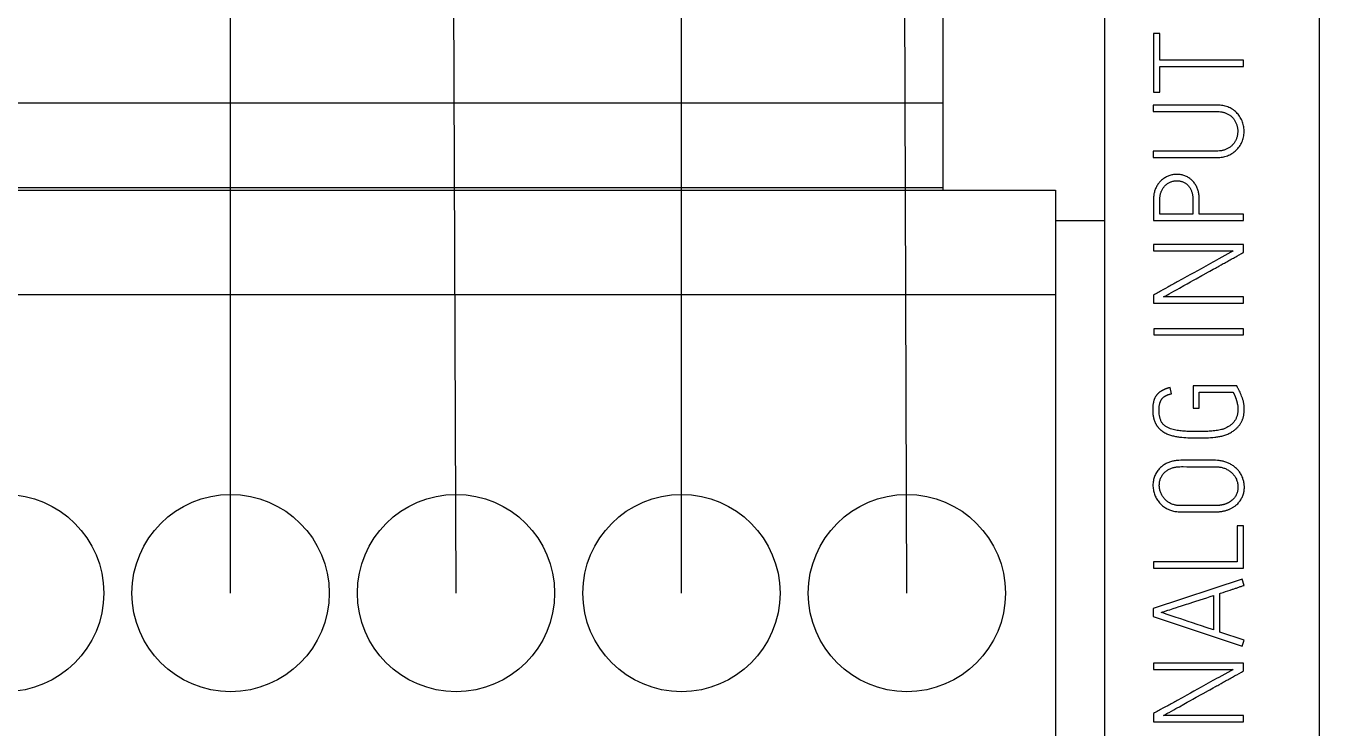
# Model space of a CAD drawing. Header units: inches. Extents: x 9000 to 22395, y 8106 to 17135.
# Drawn here: x 10344.9 to 10395.9, y 8466.1 to 8493.7 of the extents above; entities that cross this region are included whole.
import ezdxf

# ---------------------------------------------------------------- set-up
doc = ezdxf.new("R2010")
doc.units = ezdxf.units.IN
doc.header["$MEASUREMENT"] = 0
doc.layers.add('20000_FRONT_O', color=7, linetype='Continuous')
doc.layers.add('20500_FRONT_O_LABELING', color=7, linetype='Continuous')

msp = doc.modelspace()

# ---------------------------------------------------------------- linework, layer by layer
for p, q in [((10352.996, 8471.382), (10352.996, 8548.311)), ((10370.771, 8471.382), (10370.771, 8548.311)), ((10361.883, 8471.382), (10361.739, 8510.183)), ((10379.658, 8471.382), (10379.514, 8510.183))]:
    msp.add_line(p, q)
at = {"layer": '20000_FRONT_O', "linetype": 'Continuous'}
for p, q in [((10381.08, 8518.373), (10381.08, 8487.268)), ((10387.467, 8460.517), (10387.467, 8514.062)), ((10395.91, 8513.379), (10395.91, 8439.411)), ((10316.026, 8490.711), (10381.08, 8490.711)), ((10316.026, 8487.379), (10381.08, 8487.379)), ((10320.469, 8487.268), (10385.523, 8487.268)), ((10385.523, 8487.268), (10385.523, 8456.845)), ((10385.523, 8486.072), (10387.467, 8486.072)), ((10320.469, 8483.157), (10385.523, 8483.157))]:
    msp.add_line(p, q, dxfattribs=at)
for centre in [(10344.109, 8471.382), (10352.996, 8471.382), (10361.883, 8471.382), (10370.771, 8471.382), (10379.658, 8471.382)]:
    msp.add_circle(centre, 3.888, dxfattribs=at)
at = {"layer": '20500_FRONT_O_LABELING', "linetype": 'Continuous'}
for p, q in [((10389.383, 8493.448), (10389.383, 8491.126)), ((10389.634, 8493.448), (10389.383, 8493.448)), ((10389.634, 8492.393), (10389.634, 8493.448)), ((10392.933, 8492.393), (10389.634, 8492.393)), ((10389.634, 8491.126), (10389.634, 8492.142)), ((10389.634, 8492.142), (10392.933, 8492.142)), ((10392.933, 8492.142), (10392.933, 8492.393)), ((10389.383, 8491.126), (10389.634, 8491.126)), ((10389.373, 8490.624), (10389.373, 8490.372)), ((10391.665, 8490.624), (10389.373, 8490.624)), ((10389.373, 8488.809), (10389.373, 8488.557)), ((10391.639, 8488.809), (10389.373, 8488.809)), ((10389.378, 8486.595), (10389.378, 8486.068)), ((10389.629, 8486.319), (10389.629, 8486.886)), ((10390.936, 8486.648), (10390.936, 8486.319)), ((10391.187, 8486.319), (10391.187, 8486.878)), ((10389.378, 8486.068), (10392.933, 8486.068)), ((10390.936, 8486.319), (10389.629, 8486.319)), ((10392.933, 8486.319), (10391.187, 8486.319)), ((10392.933, 8486.068), (10392.933, 8486.319)), ((10389.378, 8485.126), (10389.378, 8484.875)), ((10392.933, 8485.126), (10389.378, 8485.126)), ((10389.378, 8484.875), (10392.523, 8484.875)), ((10392.933, 8484.816), (10392.933, 8485.126)), ((10391.632, 8484.38), (10391.444, 8484.276)), ((10391.96, 8484.562), (10391.867, 8484.51)), ((10392.195, 8484.693), (10391.96, 8484.562)), ((10392.666, 8484.667), (10392.844, 8484.766)), ((10390.694, 8483.86), (10390.6, 8483.808)), ((10390.835, 8483.937), (10390.694, 8483.86)), ((10390.975, 8484.015), (10390.835, 8483.937)), ((10391.116, 8484.093), (10390.975, 8484.015)), ((10391.067, 8483.776), (10391.289, 8483.9)), ((10391.257, 8484.172), (10391.116, 8484.093)), ((10391.444, 8484.276), (10391.257, 8484.172)), ((10391.289, 8483.9), (10391.333, 8483.925)), ((10391.6, 8484.074), (10391.733, 8484.148)), ((10390.4, 8483.405), (10390.578, 8483.505)), ((10390.578, 8483.505), (10390.711, 8483.579)), ((10390.711, 8483.579), (10390.844, 8483.653)), ((10389.378, 8483.134), (10389.378, 8482.813)), ((10392.933, 8483.06), (10389.777, 8483.06)), ((10390.001, 8483.182), (10390.089, 8483.232)), ((10390.089, 8483.232), (10390.178, 8483.281)), ((10392.933, 8482.813), (10392.933, 8483.06)), ((10389.378, 8482.813), (10392.933, 8482.813)), ((10389.387, 8481.807), (10389.387, 8481.561)), ((10392.933, 8481.807), (10389.387, 8481.807)), ((10392.933, 8481.561), (10392.933, 8481.807)), ((10389.387, 8481.561), (10392.933, 8481.561)), ((10390.093, 8479.243), (10390.034, 8479.485)), ((10390.941, 8479.549), (10390.941, 8478.676)), ((10392.661, 8479.549), (10390.941, 8479.549)), ((10391.187, 8478.676), (10391.187, 8479.303)), ((10391.187, 8479.303), (10392.518, 8479.303)), ((10392.696, 8479.49), (10392.661, 8479.549)), ((10390.941, 8478.676), (10391.187, 8478.676)), ((10390.755, 8476.365), (10391.754, 8476.365)), ((10391.809, 8474.831), (10390.509, 8474.83)), ((10390.835, 8474.584), (10391.809, 8474.584)), ((10392.682, 8474.027), (10392.682, 8472.617)), ((10392.933, 8474.027), (10392.682, 8474.027)), ((10392.933, 8472.366), (10392.933, 8474.027)), ((10389.383, 8472.617), (10389.383, 8472.366)), ((10392.682, 8472.617), (10389.383, 8472.617)), ((10389.383, 8472.366), (10392.933, 8472.366)), ((10392.879, 8471.927), (10389.373, 8470.778)), ((10392.958, 8471.686), (10392.879, 8471.927)), ((10391.016, 8471.051), (10391.215, 8471.115)), ((10391.215, 8471.115), (10391.347, 8471.158)), ((10391.347, 8471.158), (10391.48, 8471.201)), ((10391.48, 8471.201), (10391.612, 8471.244)), ((10391.612, 8471.244), (10391.745, 8471.286)), ((10391.745, 8471.286), (10391.745, 8469.93)), ((10391.996, 8469.846), (10391.996, 8471.37)), ((10392.121, 8471.409), (10392.214, 8471.439)), ((10392.214, 8471.439), (10392.307, 8471.469)), ((10392.307, 8471.469), (10392.401, 8471.499)), ((10392.401, 8471.499), (10392.494, 8471.53)), ((10389.373, 8470.778), (10389.373, 8470.462)), ((10389.689, 8470.621), (10389.745, 8470.639)), ((10389.748, 8470.601), (10389.689, 8470.621)), ((10389.745, 8470.639), (10389.816, 8470.662)), ((10389.924, 8470.543), (10389.748, 8470.601)), ((10389.816, 8470.662), (10389.901, 8470.689)), ((10390.024, 8470.728), (10390.156, 8470.77)), ((10390.156, 8470.77), (10390.289, 8470.813)), ((10390.487, 8470.877), (10390.686, 8470.942)), ((10390.686, 8470.942), (10390.752, 8470.964)), ((10390.752, 8470.964), (10391.016, 8471.051)), ((10389.373, 8470.462), (10392.879, 8469.284)), ((10390.042, 8470.504), (10389.924, 8470.543)), ((10390.159, 8470.464), (10390.042, 8470.504)), ((10390.277, 8470.425), (10390.159, 8470.464)), ((10390.453, 8470.365), (10390.277, 8470.425)), ((10390.746, 8470.265), (10390.453, 8470.365)), ((10390.922, 8470.206), (10390.746, 8470.265)), ((10391.098, 8470.146), (10390.922, 8470.206)), ((10391.275, 8470.087), (10391.098, 8470.146)), ((10391.451, 8470.028), (10391.275, 8470.087)), ((10391.745, 8469.93), (10391.451, 8470.028)), ((10392.958, 8469.521), (10391.996, 8469.846)), ((10392.879, 8469.284), (10392.958, 8469.521)), ((10389.378, 8468.624), (10389.378, 8468.372)), ((10392.933, 8468.624), (10389.378, 8468.624)), ((10392.933, 8468.313), (10392.933, 8468.624)), ((10389.378, 8468.372), (10392.523, 8468.372)), ((10391.96, 8468.06), (10391.867, 8468.008)), ((10392.195, 8468.191), (10391.96, 8468.06)), ((10392.666, 8468.165), (10392.844, 8468.264)), ((10391.116, 8467.591), (10390.975, 8467.513)), ((10391.257, 8467.669), (10391.116, 8467.591)), ((10391.444, 8467.774), (10391.257, 8467.669)), ((10391.632, 8467.878), (10391.444, 8467.774)), ((10391.6, 8467.571), (10391.733, 8467.645)), ((10390.578, 8467.002), (10390.711, 8467.077)), ((10390.694, 8467.357), (10390.6, 8467.305)), ((10390.835, 8467.435), (10390.694, 8467.357)), ((10390.711, 8467.077), (10390.844, 8467.151)), ((10390.975, 8467.513), (10390.835, 8467.435)), ((10391.067, 8467.274), (10391.289, 8467.398)), ((10391.289, 8467.398), (10391.333, 8467.423)), ((10389.378, 8466.632), (10389.378, 8466.311)), ((10392.933, 8466.557), (10389.777, 8466.557)), ((10390.001, 8466.679), (10390.089, 8466.729)), ((10390.089, 8466.729), (10390.178, 8466.779)), ((10390.4, 8466.903), (10390.578, 8467.002)), ((10392.933, 8466.311), (10392.933, 8466.557)), ((10389.378, 8466.311), (10392.933, 8466.311))]:
    msp.add_line(p, q, dxfattribs=at)
for points in [[(10389.373, 8488.557), (10391.697, 8488.557), (10391.798, 8488.557), (10391.899, 8488.558), (10391.949, 8488.559), (10392, 8488.562), (10392.05, 8488.568), (10392.1, 8488.575), (10392.149, 8488.585), (10392.198, 8488.597), (10392.247, 8488.611), (10392.294, 8488.628), (10392.341, 8488.646), (10392.387, 8488.667), (10392.432, 8488.69), (10392.475, 8488.716), (10392.518, 8488.743), (10392.558, 8488.773), (10392.597, 8488.805), (10392.635, 8488.839), (10392.67, 8488.874), (10392.704, 8488.912), (10392.736, 8488.951), (10392.766, 8488.991), (10392.794, 8489.033), (10392.819, 8489.076), (10392.843, 8489.121), (10392.864, 8489.166), (10392.883, 8489.213), (10392.9, 8489.261), (10392.914, 8489.309), (10392.926, 8489.359), (10392.936, 8489.408), (10392.944, 8489.458), (10392.949, 8489.509), (10392.952, 8489.559), (10392.952, 8489.609), (10392.95, 8489.66), (10392.946, 8489.71), (10392.939, 8489.76), (10392.93, 8489.81), (10392.919, 8489.859), (10392.905, 8489.907), (10392.89, 8489.955), (10392.871, 8490.002), (10392.851, 8490.048), (10392.828, 8490.093), (10392.803, 8490.137), (10392.776, 8490.179), (10392.747, 8490.22), (10392.715, 8490.259), (10392.682, 8490.297), (10392.646, 8490.333), (10392.609, 8490.367), (10392.57, 8490.4), (10392.529, 8490.43), (10392.487, 8490.458), (10392.444, 8490.484), (10392.399, 8490.508), (10392.353, 8490.53), (10392.307, 8490.549), (10392.259, 8490.566), (10392.211, 8490.58), (10392.162, 8490.593), (10392.113, 8490.603), (10392.063, 8490.611), (10392.013, 8490.617), (10391.964, 8490.621), (10391.914, 8490.623), (10391.864, 8490.624), (10391.665, 8490.624)], [(10389.373, 8490.372), (10391.627, 8490.372), (10391.74, 8490.372), (10391.852, 8490.372), (10391.909, 8490.371), (10391.965, 8490.367), (10392.021, 8490.362), (10392.048, 8490.358), (10392.076, 8490.354), (10392.103, 8490.349), (10392.13, 8490.342), (10392.157, 8490.335), (10392.184, 8490.327), (10392.21, 8490.317), (10392.236, 8490.307), (10392.262, 8490.296), (10392.287, 8490.283), (10392.312, 8490.27), (10392.337, 8490.256), (10392.36, 8490.241), (10392.384, 8490.226), (10392.406, 8490.209), (10392.428, 8490.192), (10392.45, 8490.173), (10392.47, 8490.155), (10392.49, 8490.135), (10392.509, 8490.114), (10392.528, 8490.093), (10392.545, 8490.071), (10392.562, 8490.049), (10392.577, 8490.026), (10392.592, 8490.002), (10392.606, 8489.977), (10392.619, 8489.952), (10392.631, 8489.927), (10392.642, 8489.901), (10392.652, 8489.875), (10392.661, 8489.848), (10392.669, 8489.821), (10392.676, 8489.794), (10392.683, 8489.766), (10392.688, 8489.738), (10392.693, 8489.71), (10392.696, 8489.682), (10392.699, 8489.654), (10392.7, 8489.626), (10392.701, 8489.598), (10392.701, 8489.57), (10392.7, 8489.542), (10392.698, 8489.515), (10392.695, 8489.487), (10392.691, 8489.459), (10392.686, 8489.431), (10392.68, 8489.404), (10392.673, 8489.376), (10392.666, 8489.349), (10392.657, 8489.323), (10392.648, 8489.296), (10392.637, 8489.27), (10392.626, 8489.244), (10392.613, 8489.219), (10392.6, 8489.194), (10392.586, 8489.17), (10392.571, 8489.146), (10392.555, 8489.123), (10392.538, 8489.101), (10392.52, 8489.079), (10392.501, 8489.058), (10392.482, 8489.038), (10392.462, 8489.018), (10392.441, 8489), (10392.419, 8488.982), (10392.397, 8488.965), (10392.374, 8488.949), (10392.35, 8488.933), (10392.326, 8488.919), (10392.301, 8488.905), (10392.276, 8488.892), (10392.251, 8488.88), (10392.225, 8488.869), (10392.198, 8488.859), (10392.171, 8488.85), (10392.144, 8488.842), (10392.117, 8488.836), (10392.09, 8488.83), (10392.062, 8488.825), (10392.034, 8488.821), (10391.978, 8488.815), (10391.922, 8488.811), (10391.865, 8488.81), (10391.752, 8488.809), (10391.639, 8488.809)], [(10391.187, 8486.878), (10391.187, 8486.915), (10391.185, 8486.953), (10391.183, 8486.99), (10391.18, 8487.027), (10391.176, 8487.064), (10391.171, 8487.101), (10391.165, 8487.138), (10391.157, 8487.175), (10391.149, 8487.211), (10391.139, 8487.247), (10391.128, 8487.282), (10391.116, 8487.318), (10391.102, 8487.352), (10391.087, 8487.387), (10391.071, 8487.421), (10391.053, 8487.454), (10391.034, 8487.486), (10391.013, 8487.517), (10390.992, 8487.548), (10390.969, 8487.577), (10390.945, 8487.606), (10390.92, 8487.633), (10390.894, 8487.659), (10390.866, 8487.684), (10390.838, 8487.708), (10390.809, 8487.731), (10390.778, 8487.752), (10390.747, 8487.772), (10390.715, 8487.791), (10390.682, 8487.808), (10390.648, 8487.823), (10390.613, 8487.837), (10390.578, 8487.849), (10390.542, 8487.86), (10390.506, 8487.869), (10390.469, 8487.877), (10390.432, 8487.883), (10390.395, 8487.888), (10390.357, 8487.891), (10390.32, 8487.892), (10390.282, 8487.892), (10390.245, 8487.89), (10390.208, 8487.887), (10390.171, 8487.882), (10390.134, 8487.876), (10390.097, 8487.868), (10390.061, 8487.859), (10390.025, 8487.848), (10389.99, 8487.836), (10389.955, 8487.822), (10389.92, 8487.807), (10389.887, 8487.791), (10389.854, 8487.773), (10389.821, 8487.754), (10389.79, 8487.734), (10389.759, 8487.713), (10389.73, 8487.69), (10389.701, 8487.666), (10389.674, 8487.641), (10389.648, 8487.614), (10389.623, 8487.587), (10389.599, 8487.558), (10389.576, 8487.528), (10389.554, 8487.498), (10389.533, 8487.466), (10389.514, 8487.434), (10389.496, 8487.401), (10389.479, 8487.368), (10389.464, 8487.333), (10389.45, 8487.299), (10389.437, 8487.263), (10389.425, 8487.228), (10389.415, 8487.192), (10389.406, 8487.155), (10389.399, 8487.119), (10389.393, 8487.082), (10389.388, 8487.045), (10389.384, 8487.008), (10389.381, 8486.971), (10389.379, 8486.933), (10389.378, 8486.896), (10389.377, 8486.821), (10389.377, 8486.745), (10389.378, 8486.67), (10389.378, 8486.595)], [(10389.629, 8486.886), (10389.63, 8486.914), (10389.631, 8486.941), (10389.633, 8486.969), (10389.635, 8486.996), (10389.638, 8487.024), (10389.643, 8487.051), (10389.648, 8487.078), (10389.653, 8487.105), (10389.66, 8487.131), (10389.668, 8487.158), (10389.677, 8487.184), (10389.687, 8487.209), (10389.697, 8487.234), (10389.709, 8487.259), (10389.722, 8487.284), (10389.735, 8487.308), (10389.75, 8487.331), (10389.765, 8487.354), (10389.781, 8487.376), (10389.797, 8487.398), (10389.815, 8487.419), (10389.833, 8487.44), (10389.852, 8487.459), (10389.872, 8487.478), (10389.893, 8487.496), (10389.915, 8487.513), (10389.937, 8487.529), (10389.96, 8487.543), (10389.983, 8487.557), (10390.008, 8487.57), (10390.032, 8487.582), (10390.058, 8487.593), (10390.083, 8487.602), (10390.109, 8487.611), (10390.136, 8487.618), (10390.163, 8487.625), (10390.19, 8487.63), (10390.217, 8487.634), (10390.244, 8487.637), (10390.272, 8487.639), (10390.299, 8487.64), (10390.327, 8487.64), (10390.354, 8487.638), (10390.382, 8487.636), (10390.409, 8487.632), (10390.436, 8487.627), (10390.463, 8487.621), (10390.489, 8487.613), (10390.515, 8487.605), (10390.541, 8487.595), (10390.566, 8487.584), (10390.591, 8487.572), (10390.615, 8487.558), (10390.638, 8487.544), (10390.661, 8487.528), (10390.682, 8487.511), (10390.703, 8487.493), (10390.723, 8487.474), (10390.743, 8487.454), (10390.761, 8487.434), (10390.778, 8487.412), (10390.795, 8487.39), (10390.81, 8487.367), (10390.825, 8487.344), (10390.838, 8487.32), (10390.851, 8487.296), (10390.862, 8487.271), (10390.873, 8487.245), (10390.883, 8487.22), (10390.892, 8487.194), (10390.9, 8487.167), (10390.907, 8487.141), (10390.914, 8487.114), (10390.919, 8487.087), (10390.924, 8487.06), (10390.928, 8487.032), (10390.931, 8487.005), (10390.933, 8486.978), (10390.935, 8486.95), (10390.936, 8486.923), (10390.937, 8486.868), (10390.937, 8486.813)], [(10390.937, 8486.813), (10390.936, 8486.703), (10390.936, 8486.648)], [(10392.523, 8484.875), (10392.476, 8484.849), (10392.429, 8484.823), (10392.195, 8484.693)], [(10391.867, 8484.51), (10391.773, 8484.458), (10391.726, 8484.432), (10391.632, 8484.38)], [(10392.044, 8484.321), (10392.089, 8484.346), (10392.133, 8484.37), (10392.177, 8484.395), (10392.222, 8484.42), (10392.266, 8484.445), (10392.311, 8484.469), (10392.355, 8484.494), (10392.4, 8484.519), (10392.444, 8484.544), (10392.489, 8484.568), (10392.533, 8484.593), (10392.577, 8484.618), (10392.622, 8484.642), (10392.666, 8484.667)], [(10392.844, 8484.766), (10392.889, 8484.791), (10392.933, 8484.816)], [(10391.333, 8483.925), (10391.555, 8484.049), (10391.6, 8484.074)], [(10391.733, 8484.148), (10391.822, 8484.197), (10391.866, 8484.222), (10391.911, 8484.247), (10391.955, 8484.272), (10392.044, 8484.321)], [(10389.754, 8483.341), (10389.66, 8483.289), (10389.613, 8483.264), (10389.566, 8483.238), (10389.519, 8483.212)], [(10389.942, 8483.445), (10389.848, 8483.393), (10389.801, 8483.367), (10389.754, 8483.341)], [(10390.177, 8483.574), (10390.083, 8483.523), (10390.036, 8483.497), (10389.989, 8483.471), (10389.942, 8483.445)], [(10390.459, 8483.73), (10390.365, 8483.678), (10390.318, 8483.652), (10390.271, 8483.626), (10390.224, 8483.6), (10390.177, 8483.574)], [(10390.178, 8483.281), (10390.267, 8483.331), (10390.311, 8483.356), (10390.4, 8483.405)], [(10390.6, 8483.808), (10390.506, 8483.756), (10390.459, 8483.73)], [(10390.844, 8483.653), (10390.933, 8483.702), (10391.067, 8483.776)], [(10389.519, 8483.212), (10389.425, 8483.16), (10389.378, 8483.134)], [(10389.777, 8483.06), (10389.823, 8483.083), (10389.867, 8483.107), (10389.912, 8483.132), (10389.956, 8483.157), (10390.001, 8483.182)], [(10390.034, 8479.485), (10390.005, 8479.478), (10389.976, 8479.47), (10389.962, 8479.466), (10389.948, 8479.462), (10389.934, 8479.458), (10389.92, 8479.454), (10389.906, 8479.449), (10389.892, 8479.445), (10389.878, 8479.44), (10389.864, 8479.435), (10389.85, 8479.43), (10389.836, 8479.424), (10389.822, 8479.419), (10389.809, 8479.413), (10389.795, 8479.407), (10389.782, 8479.401), (10389.768, 8479.395), (10389.755, 8479.388), (10389.742, 8479.382), (10389.729, 8479.375), (10389.716, 8479.368), (10389.703, 8479.36), (10389.69, 8479.352), (10389.677, 8479.345), (10389.665, 8479.336), (10389.652, 8479.328), (10389.64, 8479.319), (10389.628, 8479.311), (10389.616, 8479.302), (10389.605, 8479.292), (10389.594, 8479.283), (10389.582, 8479.273), (10389.571, 8479.263), (10389.561, 8479.253), (10389.55, 8479.242), (10389.54, 8479.231), (10389.53, 8479.221), (10389.52, 8479.209), (10389.511, 8479.198), (10389.502, 8479.186), (10389.493, 8479.174), (10389.484, 8479.162)], [(10392.518, 8479.303), (10392.524, 8479.293), (10392.529, 8479.283), (10392.534, 8479.273), (10392.539, 8479.263), (10392.544, 8479.253), (10392.549, 8479.243), (10392.554, 8479.233), (10392.559, 8479.223), (10392.564, 8479.212)], [(10392.553, 8477.794), (10392.575, 8477.81), (10392.596, 8477.827), (10392.617, 8477.844), (10392.637, 8477.862), (10392.657, 8477.88), (10392.677, 8477.899), (10392.696, 8477.918), (10392.714, 8477.938), (10392.732, 8477.958), (10392.75, 8477.978), (10392.766, 8477.999), (10392.782, 8478.021), (10392.798, 8478.042), (10392.812, 8478.065), (10392.826, 8478.088), (10392.839, 8478.111), (10392.851, 8478.134), (10392.862, 8478.159), (10392.873, 8478.183), (10392.883, 8478.208), (10392.892, 8478.233), (10392.901, 8478.258), (10392.909, 8478.284), (10392.916, 8478.309), (10392.923, 8478.335), (10392.929, 8478.361), (10392.935, 8478.387), (10392.94, 8478.414), (10392.944, 8478.44), (10392.948, 8478.467), (10392.951, 8478.493), (10392.953, 8478.52), (10392.955, 8478.546), (10392.957, 8478.573), (10392.957, 8478.6), (10392.958, 8478.627), (10392.957, 8478.653), (10392.957, 8478.68), (10392.955, 8478.707), (10392.954, 8478.733), (10392.951, 8478.76), (10392.949, 8478.787), (10392.945, 8478.813), (10392.942, 8478.839), (10392.938, 8478.866), (10392.933, 8478.892), (10392.928, 8478.918), (10392.922, 8478.944), (10392.915, 8478.97), (10392.908, 8478.996), (10392.901, 8479.022), (10392.893, 8479.048), (10392.884, 8479.073), (10392.875, 8479.098), (10392.866, 8479.124), (10392.856, 8479.149), (10392.836, 8479.199), (10392.814, 8479.248), (10392.793, 8479.297), (10392.77, 8479.346), (10392.747, 8479.395), (10392.735, 8479.419), (10392.722, 8479.442), (10392.709, 8479.466), (10392.696, 8479.49)], [(10389.484, 8479.162), (10389.474, 8479.147), (10389.465, 8479.132), (10389.456, 8479.117), (10389.448, 8479.102), (10389.439, 8479.086), (10389.432, 8479.071), (10389.425, 8479.055), (10389.418, 8479.039), (10389.412, 8479.022), (10389.406, 8479.006), (10389.4, 8478.989), (10389.395, 8478.973), (10389.39, 8478.956), (10389.385, 8478.939), (10389.381, 8478.922), (10389.377, 8478.905), (10389.374, 8478.888), (10389.37, 8478.871), (10389.365, 8478.836), (10389.36, 8478.802), (10389.356, 8478.767), (10389.353, 8478.732), (10389.351, 8478.697), (10389.349, 8478.662), (10389.348, 8478.628), (10389.348, 8478.593), (10389.349, 8478.558), (10389.35, 8478.523), (10389.353, 8478.488), (10389.356, 8478.453), (10389.36, 8478.418), (10389.364, 8478.383), (10389.37, 8478.348), (10389.374, 8478.331), (10389.377, 8478.314), (10389.381, 8478.296), (10389.385, 8478.279), (10389.389, 8478.262), (10389.394, 8478.245), (10389.399, 8478.229), (10389.404, 8478.212), (10389.409, 8478.195), (10389.415, 8478.179), (10389.421, 8478.162), (10389.427, 8478.146), (10389.434, 8478.13), (10389.441, 8478.114), (10389.448, 8478.098), (10389.455, 8478.082), (10389.463, 8478.067), (10389.471, 8478.051), (10389.48, 8478.036), (10389.488, 8478.021), (10389.498, 8478.006), (10389.507, 8477.991), (10389.517, 8477.977), (10389.527, 8477.963), (10389.537, 8477.948), (10389.548, 8477.935), (10389.559, 8477.921), (10389.57, 8477.907)], [(10392.689, 8478.83), (10392.694, 8478.802), (10392.699, 8478.775), (10392.702, 8478.748), (10392.706, 8478.72), (10392.708, 8478.693), (10392.709, 8478.666), (10392.71, 8478.638), (10392.71, 8478.611), (10392.709, 8478.583), (10392.708, 8478.556), (10392.705, 8478.529), (10392.702, 8478.502), (10392.698, 8478.475), (10392.693, 8478.448), (10392.687, 8478.421), (10392.68, 8478.394), (10392.673, 8478.368), (10392.664, 8478.342), (10392.655, 8478.316), (10392.645, 8478.29), (10392.633, 8478.265), (10392.621, 8478.241), (10392.608, 8478.216), (10392.594, 8478.193), (10392.578, 8478.17), (10392.562, 8478.148), (10392.545, 8478.127), (10392.528, 8478.106), (10392.509, 8478.086), (10392.49, 8478.067), (10392.47, 8478.048), (10392.449, 8478.03), (10392.428, 8478.012), (10392.406, 8477.995), (10392.384, 8477.979), (10392.362, 8477.963), (10392.338, 8477.948), (10392.315, 8477.933), (10392.267, 8477.906), (10392.243, 8477.893), (10392.219, 8477.88), (10392.194, 8477.869), (10392.168, 8477.859), (10392.142, 8477.85), (10392.116, 8477.841), (10392.089, 8477.833), (10392.063, 8477.826), (10392.009, 8477.814), (10391.955, 8477.804), (10391.9, 8477.795), (10391.846, 8477.788), (10391.792, 8477.781), (10391.737, 8477.775), (10391.683, 8477.77), (10391.628, 8477.766), (10391.573, 8477.762), (10391.519, 8477.759), (10391.464, 8477.756), (10391.409, 8477.754), (10391.354, 8477.752), (10391.299, 8477.751), (10391.244, 8477.75), (10391.189, 8477.75), (10391.134, 8477.749), (10391.079, 8477.749), (10391.024, 8477.749), (10390.969, 8477.75), (10390.914, 8477.75), (10390.859, 8477.752), (10390.804, 8477.753), (10390.749, 8477.756), (10390.694, 8477.758), (10390.64, 8477.762), (10390.585, 8477.766), (10390.53, 8477.77), (10390.475, 8477.776), (10390.421, 8477.782), (10390.366, 8477.789), (10390.312, 8477.797), (10390.258, 8477.807), (10390.204, 8477.819), (10390.15, 8477.832), (10390.098, 8477.847), (10390.046, 8477.864), (10390.02, 8477.874), (10389.994, 8477.884), (10389.969, 8477.895), (10389.944, 8477.907), (10389.919, 8477.92), (10389.895, 8477.933), (10389.872, 8477.948), (10389.849, 8477.963), (10389.827, 8477.979), (10389.805, 8477.996), (10389.785, 8478.015), (10389.765, 8478.034), (10389.747, 8478.054), (10389.729, 8478.076), (10389.714, 8478.098), (10389.699, 8478.122), (10389.686, 8478.146), (10389.675, 8478.171), (10389.664, 8478.196), (10389.654, 8478.222), (10389.646, 8478.248), (10389.638, 8478.274), (10389.631, 8478.301), (10389.625, 8478.328), (10389.62, 8478.355), (10389.616, 8478.382), (10389.608, 8478.437), (10389.603, 8478.491), (10389.601, 8478.546), (10389.6, 8478.601), (10389.601, 8478.656), (10389.604, 8478.711), (10389.606, 8478.738), (10389.609, 8478.766), (10389.614, 8478.793), (10389.619, 8478.82), (10389.625, 8478.847), (10389.632, 8478.874)], [(10389.632, 8478.874), (10389.636, 8478.887), (10389.641, 8478.901), (10389.646, 8478.914), (10389.651, 8478.928), (10389.657, 8478.941), (10389.662, 8478.954), (10389.669, 8478.967), (10389.675, 8478.979), (10389.682, 8478.992), (10389.689, 8479.004), (10389.697, 8479.016), (10389.705, 8479.028), (10389.713, 8479.039), (10389.722, 8479.05), (10389.731, 8479.061), (10389.74, 8479.072), (10389.745, 8479.077), (10389.75, 8479.082), (10389.755, 8479.087), (10389.76, 8479.092), (10389.765, 8479.097), (10389.77, 8479.102), (10389.776, 8479.106), (10389.781, 8479.111), (10389.786, 8479.116), (10389.792, 8479.12), (10389.798, 8479.124), (10389.803, 8479.128), (10389.815, 8479.137), (10389.827, 8479.144), (10389.839, 8479.152), (10389.852, 8479.159), (10389.864, 8479.165), (10389.877, 8479.172), (10389.889, 8479.178), (10389.902, 8479.184), (10389.916, 8479.189), (10389.929, 8479.195), (10389.942, 8479.2), (10389.955, 8479.205), (10389.969, 8479.209), (10389.983, 8479.214), (10389.996, 8479.218), (10390.01, 8479.222), (10390.024, 8479.226), (10390.038, 8479.23), (10390.065, 8479.237), (10390.093, 8479.243)], [(10392.564, 8479.212), (10392.573, 8479.192), (10392.578, 8479.182), (10392.582, 8479.171), (10392.587, 8479.161), (10392.591, 8479.151), (10392.595, 8479.14), (10392.6, 8479.13), (10392.604, 8479.119), (10392.608, 8479.109), (10392.612, 8479.098), (10392.615, 8479.088), (10392.619, 8479.077), (10392.623, 8479.067), (10392.626, 8479.056), (10392.63, 8479.045), (10392.633, 8479.035), (10392.637, 8479.024)], [(10392.637, 8479.024), (10392.639, 8479.016), (10392.642, 8479.008), (10392.645, 8479), (10392.647, 8478.992), (10392.649, 8478.984), (10392.652, 8478.976), (10392.654, 8478.968), (10392.657, 8478.96), (10392.659, 8478.952), (10392.661, 8478.944), (10392.665, 8478.927), (10392.67, 8478.911), (10392.674, 8478.895), (10392.678, 8478.879), (10392.681, 8478.862), (10392.685, 8478.846), (10392.689, 8478.83)], [(10389.57, 8477.907), (10389.579, 8477.898), (10389.588, 8477.888), (10389.597, 8477.879), (10389.607, 8477.869), (10389.616, 8477.86), (10389.626, 8477.851), (10389.635, 8477.842), (10389.645, 8477.833), (10389.655, 8477.824), (10389.665, 8477.816), (10389.675, 8477.807), (10389.685, 8477.799), (10389.695, 8477.791), (10389.706, 8477.783), (10389.716, 8477.775), (10389.727, 8477.767), (10389.737, 8477.759), (10389.748, 8477.751), (10389.759, 8477.744), (10389.77, 8477.737), (10389.781, 8477.729), (10389.792, 8477.722)], [(10389.792, 8477.722), (10389.828, 8477.701), (10389.864, 8477.682), (10389.901, 8477.665), (10389.938, 8477.649), (10389.976, 8477.634), (10390.014, 8477.621), (10390.052, 8477.608), (10390.091, 8477.597), (10390.13, 8477.587), (10390.17, 8477.577), (10390.209, 8477.568), (10390.249, 8477.56), (10390.289, 8477.552), (10390.33, 8477.545), (10390.37, 8477.539), (10390.41, 8477.534), (10390.492, 8477.524), (10390.573, 8477.516), (10390.654, 8477.51), (10390.735, 8477.505), (10390.816, 8477.502), (10390.898, 8477.499), (10390.979, 8477.498), (10391.061, 8477.498), (10391.142, 8477.498), (10391.224, 8477.499), (10391.305, 8477.5), (10391.387, 8477.501), (10391.468, 8477.504), (10391.55, 8477.507), (10391.631, 8477.512), (10391.713, 8477.518), (10391.794, 8477.527), (10391.834, 8477.531), (10391.875, 8477.537), (10391.915, 8477.543), (10391.955, 8477.55), (10391.996, 8477.557), (10392.036, 8477.566), (10392.075, 8477.575), (10392.115, 8477.585), (10392.154, 8477.596), (10392.193, 8477.609), (10392.232, 8477.622), (10392.27, 8477.636), (10392.307, 8477.651), (10392.344, 8477.668), (10392.381, 8477.686), (10392.417, 8477.705), (10392.452, 8477.725), (10392.486, 8477.747), (10392.52, 8477.77), (10392.553, 8477.794)], [(10389.634, 8476.31), (10389.603, 8476.279), (10389.574, 8476.245), (10389.547, 8476.211), (10389.521, 8476.175), (10389.498, 8476.138), (10389.476, 8476.1), (10389.456, 8476.061), (10389.438, 8476.021), (10389.422, 8475.98), (10389.407, 8475.939), (10389.395, 8475.897), (10389.384, 8475.854), (10389.375, 8475.811), (10389.368, 8475.767), (10389.363, 8475.723), (10389.36, 8475.679), (10389.359, 8475.635), (10389.36, 8475.591), (10389.363, 8475.547), (10389.367, 8475.502), (10389.374, 8475.459), (10389.382, 8475.415), (10389.393, 8475.372), (10389.405, 8475.329), (10389.418, 8475.287), (10389.434, 8475.246), (10389.451, 8475.205), (10389.469, 8475.165), (10389.49, 8475.126), (10389.512, 8475.088), (10389.535, 8475.051), (10389.56, 8475.015), (10389.586, 8474.98), (10389.614, 8474.946), (10389.644, 8474.913), (10389.675, 8474.882), (10389.707, 8474.852), (10389.741, 8474.823), (10389.776, 8474.796), (10389.811, 8474.77), (10389.848, 8474.746), (10389.886, 8474.724), (10389.925, 8474.703), (10389.965, 8474.684), (10390.005, 8474.666), (10390.046, 8474.651), (10390.088, 8474.637), (10390.13, 8474.624), (10390.173, 8474.614), (10390.216, 8474.605), (10390.26, 8474.598), (10390.304, 8474.592), (10390.348, 8474.588), (10390.392, 8474.585), (10390.481, 8474.583), (10390.569, 8474.582), (10390.658, 8474.583), (10390.746, 8474.584), (10390.835, 8474.584)], [(10391.595, 8476.616), (10390.762, 8476.616), (10390.686, 8476.616), (10390.611, 8476.617), (10390.535, 8476.617), (10390.459, 8476.617), (10390.384, 8476.614), (10390.346, 8476.612), (10390.309, 8476.609), (10390.271, 8476.605), (10390.234, 8476.6), (10390.197, 8476.594), (10390.16, 8476.587), (10390.124, 8476.578), (10390.088, 8476.569), (10390.052, 8476.558), (10390.016, 8476.546), (10389.981, 8476.533), (10389.946, 8476.518), (10389.912, 8476.503), (10389.878, 8476.486), (10389.845, 8476.469), (10389.813, 8476.45), (10389.781, 8476.429), (10389.75, 8476.408), (10389.72, 8476.385), (10389.69, 8476.362), (10389.662, 8476.337), (10389.634, 8476.31)], [(10389.812, 8476.133), (10389.836, 8476.156), (10389.861, 8476.179), (10389.887, 8476.2), (10389.914, 8476.219), (10389.942, 8476.238), (10389.971, 8476.255), (10390, 8476.27), (10390.031, 8476.284), (10390.061, 8476.297), (10390.093, 8476.309), (10390.125, 8476.32), (10390.157, 8476.329), (10390.189, 8476.337), (10390.222, 8476.344), (10390.256, 8476.35), (10390.289, 8476.355), (10390.322, 8476.359), (10390.355, 8476.362), (10390.388, 8476.364), (10390.422, 8476.365), (10390.488, 8476.367), (10390.555, 8476.367)], [(10390.555, 8476.367), (10390.688, 8476.365), (10390.755, 8476.365)], [(10392.672, 8474.88), (10392.699, 8474.907), (10392.725, 8474.935), (10392.749, 8474.963), (10392.773, 8474.993), (10392.796, 8475.023), (10392.817, 8475.055), (10392.837, 8475.087), (10392.855, 8475.119), (10392.872, 8475.153), (10392.888, 8475.187), (10392.902, 8475.222), (10392.915, 8475.257), (10392.926, 8475.293), (10392.936, 8475.329), (10392.944, 8475.366), (10392.951, 8475.404), (10392.956, 8475.441), (10392.96, 8475.479), (10392.962, 8475.517), (10392.963, 8475.555), (10392.962, 8475.593), (10392.96, 8475.63), (10392.957, 8475.668), (10392.952, 8475.705), (10392.946, 8475.743), (10392.938, 8475.78), (10392.93, 8475.817), (10392.92, 8475.853), (10392.908, 8475.889), (10392.896, 8475.925), (10392.882, 8475.96), (10392.867, 8475.995), (10392.85, 8476.028), (10392.833, 8476.062), (10392.813, 8476.094), (10392.793, 8476.126), (10392.771, 8476.157), (10392.749, 8476.187), (10392.725, 8476.216), (10392.7, 8476.245), (10392.674, 8476.272), (10392.647, 8476.299), (10392.619, 8476.325), (10392.591, 8476.349), (10392.561, 8476.373), (10392.531, 8476.395), (10392.499, 8476.417), (10392.468, 8476.437), (10392.435, 8476.456), (10392.402, 8476.474), (10392.369, 8476.491), (10392.335, 8476.508), (10392.3, 8476.523), (10392.265, 8476.536), (10392.23, 8476.549), (10392.194, 8476.561), (10392.158, 8476.572), (10392.122, 8476.581), (10392.085, 8476.589), (10392.048, 8476.596), (10392.01, 8476.602), (10391.973, 8476.607), (10391.935, 8476.611), (10391.897, 8476.614), (10391.822, 8476.616), (10391.746, 8476.616), (10391.67, 8476.616), (10391.595, 8476.616)], [(10391.754, 8476.365), (10391.82, 8476.364), (10391.854, 8476.363), (10391.887, 8476.362), (10391.92, 8476.36), (10391.953, 8476.356), (10391.986, 8476.352), (10392.02, 8476.347), (10392.053, 8476.34), (10392.086, 8476.332), (10392.119, 8476.323), (10392.151, 8476.313), (10392.183, 8476.301), (10392.214, 8476.289), (10392.245, 8476.275), (10392.276, 8476.26), (10392.306, 8476.244), (10392.335, 8476.226), (10392.364, 8476.208), (10392.392, 8476.189), (10392.419, 8476.168), (10392.445, 8476.147), (10392.47, 8476.124), (10392.494, 8476.101), (10392.518, 8476.076), (10392.54, 8476.05), (10392.561, 8476.024), (10392.581, 8475.996), (10392.599, 8475.967), (10392.616, 8475.938), (10392.632, 8475.908), (10392.646, 8475.877), (10392.659, 8475.846), (10392.67, 8475.814), (10392.68, 8475.781), (10392.689, 8475.749), (10392.696, 8475.716), (10392.702, 8475.682), (10392.706, 8475.649), (10392.709, 8475.615), (10392.711, 8475.581), (10392.711, 8475.547), (10392.71, 8475.513), (10392.707, 8475.479), (10392.702, 8475.445), (10392.696, 8475.411), (10392.688, 8475.378), (10392.679, 8475.346), (10392.668, 8475.314), (10392.655, 8475.283), (10392.641, 8475.252), (10392.625, 8475.222), (10392.608, 8475.193), (10392.589, 8475.165), (10392.569, 8475.138), (10392.547, 8475.111), (10392.524, 8475.086), (10392.5, 8475.062)], [(10390.509, 8474.83), (10390.441, 8474.831), (10390.406, 8474.833), (10390.372, 8474.835), (10390.338, 8474.837), (10390.305, 8474.841), (10390.271, 8474.846), (10390.238, 8474.852), (10390.205, 8474.86), (10390.172, 8474.869), (10390.14, 8474.88), (10390.108, 8474.891), (10390.077, 8474.904), (10390.046, 8474.919), (10390.016, 8474.934), (10389.986, 8474.951), (10389.957, 8474.97), (10389.929, 8474.989), (10389.902, 8475.01), (10389.876, 8475.032), (10389.851, 8475.055), (10389.827, 8475.08), (10389.804, 8475.105), (10389.782, 8475.131), (10389.761, 8475.159), (10389.742, 8475.187), (10389.724, 8475.216), (10389.707, 8475.246), (10389.692, 8475.276), (10389.678, 8475.307), (10389.665, 8475.339), (10389.654, 8475.371), (10389.643, 8475.403), (10389.635, 8475.436), (10389.627, 8475.47), (10389.621, 8475.503), (10389.616, 8475.537), (10389.612, 8475.571), (10389.61, 8475.605), (10389.61, 8475.639), (10389.611, 8475.673), (10389.613, 8475.707), (10389.617, 8475.741), (10389.622, 8475.775), (10389.629, 8475.808), (10389.638, 8475.842), (10389.649, 8475.874), (10389.661, 8475.906), (10389.674, 8475.937), (10389.69, 8475.968), (10389.707, 8475.998), (10389.725, 8476.027), (10389.745, 8476.055), (10389.766, 8476.082), (10389.788, 8476.108), (10389.812, 8476.133)], [(10392.5, 8475.062), (10392.487, 8475.051), (10392.474, 8475.039), (10392.461, 8475.028), (10392.448, 8475.018), (10392.435, 8475.007), (10392.421, 8474.997), (10392.407, 8474.987), (10392.393, 8474.978), (10392.379, 8474.969), (10392.364, 8474.96), (10392.349, 8474.952), (10392.334, 8474.944), (10392.319, 8474.936), (10392.304, 8474.928), (10392.289, 8474.921), (10392.273, 8474.914), (10392.258, 8474.908), (10392.242, 8474.901), (10392.226, 8474.896), (10392.21, 8474.89), (10392.194, 8474.885), (10392.178, 8474.88), (10392.162, 8474.875), (10392.146, 8474.87), (10392.129, 8474.866), (10392.113, 8474.862), (10392.096, 8474.859), (10392.08, 8474.855), (10392.063, 8474.852), (10392.046, 8474.849), (10392.03, 8474.846), (10392.013, 8474.844), (10391.996, 8474.842), (10391.979, 8474.84), (10391.962, 8474.838), (10391.945, 8474.836), (10391.928, 8474.835), (10391.911, 8474.834), (10391.894, 8474.833), (10391.877, 8474.832), (10391.86, 8474.831), (10391.843, 8474.831), (10391.826, 8474.831), (10391.809, 8474.831)], [(10391.809, 8474.584), (10391.836, 8474.584), (10391.863, 8474.585), (10391.889, 8474.586), (10391.916, 8474.587), (10391.943, 8474.589), (10391.969, 8474.591), (10391.996, 8474.594), (10392.023, 8474.597), (10392.049, 8474.6), (10392.076, 8474.604), (10392.102, 8474.609), (10392.128, 8474.614), (10392.154, 8474.619), (10392.18, 8474.625), (10392.206, 8474.631), (10392.232, 8474.638), (10392.257, 8474.646), (10392.282, 8474.654), (10392.307, 8474.662), (10392.332, 8474.671), (10392.357, 8474.681), (10392.381, 8474.691), (10392.405, 8474.702), (10392.429, 8474.714), (10392.453, 8474.726), (10392.477, 8474.739), (10392.5, 8474.752), (10392.523, 8474.766), (10392.545, 8474.781), (10392.567, 8474.796), (10392.589, 8474.812), (10392.61, 8474.828), (10392.631, 8474.845), (10392.652, 8474.862), (10392.672, 8474.88)], [(10392.71, 8471.604), (10392.741, 8471.614), (10392.771, 8471.625), (10392.802, 8471.635), (10392.833, 8471.646), (10392.864, 8471.656), (10392.895, 8471.666), (10392.926, 8471.676), (10392.958, 8471.686)], [(10391.996, 8471.37), (10392.027, 8471.38), (10392.121, 8471.409)], [(10392.494, 8471.53), (10392.525, 8471.54), (10392.586, 8471.561)], [(10392.586, 8471.561), (10392.617, 8471.571), (10392.648, 8471.582), (10392.71, 8471.604)], [(10389.901, 8470.689), (10389.943, 8470.702), (10390.024, 8470.728)], [(10390.289, 8470.813), (10390.355, 8470.834), (10390.487, 8470.877)], [(10392.044, 8467.818), (10392.089, 8467.843), (10392.133, 8467.868), (10392.177, 8467.893), (10392.222, 8467.917), (10392.266, 8467.942), (10392.311, 8467.967), (10392.355, 8467.992), (10392.4, 8468.016), (10392.444, 8468.041), (10392.489, 8468.066), (10392.533, 8468.09), (10392.577, 8468.115), (10392.622, 8468.14), (10392.666, 8468.165)], [(10392.523, 8468.372), (10392.476, 8468.347), (10392.429, 8468.321), (10392.195, 8468.191)], [(10392.844, 8468.264), (10392.889, 8468.288), (10392.933, 8468.313)], [(10391.333, 8467.423), (10391.555, 8467.546), (10391.6, 8467.571)], [(10391.867, 8468.008), (10391.773, 8467.956), (10391.726, 8467.93), (10391.632, 8467.878)], [(10391.733, 8467.645), (10391.822, 8467.695), (10391.866, 8467.72), (10391.911, 8467.744), (10391.955, 8467.769), (10392.044, 8467.818)], [(10390.177, 8467.072), (10390.083, 8467.02), (10390.036, 8466.994), (10389.989, 8466.968), (10389.942, 8466.942)], [(10390.459, 8467.227), (10390.365, 8467.176), (10390.318, 8467.15), (10390.271, 8467.124), (10390.224, 8467.098), (10390.177, 8467.072)], [(10390.6, 8467.305), (10390.506, 8467.253), (10390.459, 8467.227)], [(10390.844, 8467.151), (10390.933, 8467.2), (10391.067, 8467.274)], [(10389.519, 8466.709), (10389.425, 8466.658), (10389.378, 8466.632)], [(10389.754, 8466.839), (10389.66, 8466.787), (10389.613, 8466.761), (10389.566, 8466.735), (10389.519, 8466.709)], [(10389.942, 8466.942), (10389.848, 8466.891), (10389.801, 8466.865), (10389.754, 8466.839)], [(10389.777, 8466.557), (10389.823, 8466.581), (10389.867, 8466.605), (10389.912, 8466.629), (10389.956, 8466.654), (10390.001, 8466.679)], [(10390.178, 8466.779), (10390.267, 8466.828), (10390.311, 8466.853), (10390.4, 8466.903)]]:
    msp.add_lwpolyline(points, dxfattribs=at)

doc.saveas('drawing.dxf')
